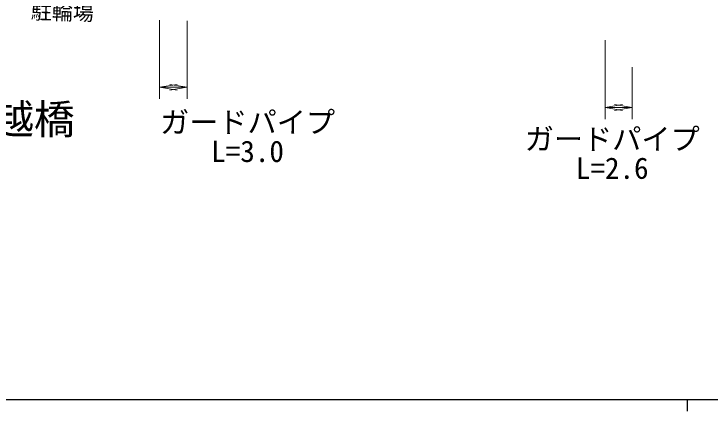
# Model space of a CAD drawing. Units: millimetres, scale not verified. Extents: x 40000 to 680000, y 20000 to 380000.
# Drawn here: x 410292 to 469960, y 204000 to 238080 of the extents above; entities that cross this region are included whole.
import ezdxf
from ezdxf.enums import TextEntityAlignment as Align

# ---------------------------------------------------------------- set-up
doc = ezdxf.new("R2010")
doc.units = ezdxf.units.MM
doc.header["$LTSCALE"] = 1000
doc.layers.add('M-BMK-HTXT', color=7, linetype='Continuous')
doc.layers.add('M-STR-HTXT', color=7, linetype='Continuous', lineweight=13)
doc.layers.add('M-TTL-BAND', color=7, linetype='Continuous', lineweight=25)
doc.styles.add('ＭＳ ゴシック', font='')
doc.styles.get('ＭＳ ゴシック').set_extended_font_data('MS Gothic')

# ---------------------------------------------------------------- blocks, each defined once
blk = doc.blocks.new('open_arrow')
at = {"color": 0, "linetype": 'Continuous', "lineweight": -2}
blk.add_lwpolyline([(7.5, 1.25), (0, 0), (7.5, -1.25)], dxfattribs=at)

msp = doc.modelspace()

# ---------------------------------------------------------------- linework, layer by layer
at = {"layer": 'M-STR-HTXT'}
for p, q in [((422781, 237533), (422781, 230781)), ((425146, 237481), (425146, 230781)), ((460954, 235828), (460954, 229048)), ((463269, 233523), (463269, 229048)), ((422781, 231781), (425146, 231781)), ((460954, 230048), (463269, 230048))]:
    msp.add_line(p, q, dxfattribs=at)
at = {"layer": 'M-TTL-BAND'}
for p, q in [((40000, 205000), (579000, 205000)), ((468000, 205000), (468000, 204000))]:
    msp.add_line(p, q, dxfattribs=at)

# ---------------------------------------------------------------- block references
at = {"layer": 'M-STR-HTXT', "xscale": 200, "yscale": 200}
for p in [(422781, 231781), (460954, 230048)]:
    msp.add_blockref('open_arrow', p, dxfattribs=at)
at = {"layer": 'M-STR-HTXT', "xscale": 200, "yscale": 200, "rotation": 180}
for p in [(425146, 231781), (463269, 230048)]:
    msp.add_blockref('open_arrow', p, dxfattribs=at)

# ---------------------------------------------------------------- texts
at = {"layer": 'M-BMK-HTXT', "style": 'ＭＳ ゴシック'}
msp.add_text('駐輪場', height=1320, rotation=358.51, dxfattribs=at).set_placement((411722, 237252), align=Align.BOTTOM_LEFT)
at = {"layer": 'M-STR-HTXT', "style": 'ＭＳ ゴシック'}
msp.add_text('橋名\u3000\u3000\u3000第一鳥越橋', height=2566, dxfattribs=at).set_placement((380499, 230332), align=Align.TOP_LEFT)
for s, p in [('ガードパイプ', (430317, 227322)), ('ガードパイプ', (461574, 225878)), ('L=3.0', (430317, 224822)), ('L=2.6', (461574, 223378))]:
    msp.add_text(s, height=1833, dxfattribs=at).set_placement(p, align=Align.BOTTOM_CENTER)

doc.saveas('drawing.dxf')
